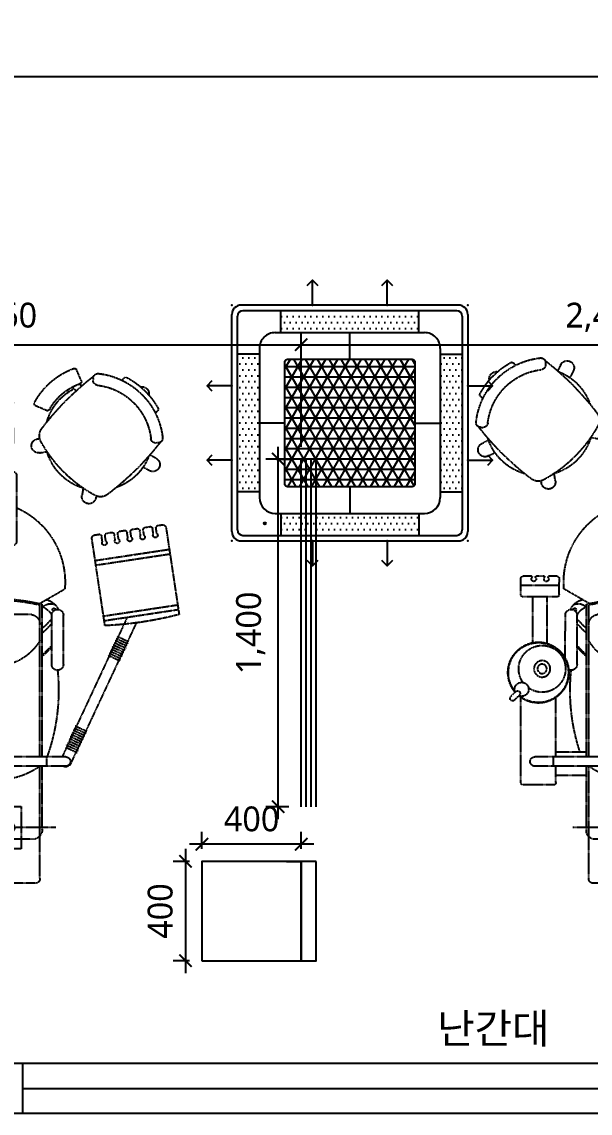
# Model space of a CAD drawing. Header units: metres. Extents: x 11578468 to 47831421, y -58341524 to -14256839.
# Drawn here: x 23791369 to 23793658, y -29036337 to -29031942 of the extents above; entities that cross this region are included whole.
import ezdxf

# ---------------------------------------------------------------- set-up
doc = ezdxf.new("R2010")
doc.units = ezdxf.units.M
doc.header["$LTSCALE"] = 50
doc.header["$MEASUREMENT"] = 0
doc.linetypes.add('CENTERX2', pattern=[4, 2.5, -0.5, 0.5, -0.5])
doc.layers.get('0').update_dxf_attribs({"linetype": 'CONTINUOUS'})
doc.layers.get('DEFPOINTS').update_dxf_attribs({"linetype": 'CONTINUOUS'})
for name, color, linetype in [('3.기호.계단선', 30, 'CONTINUOUS'), ('CURTWALL', 4, 'CONTINUOUS'), ('DVM_INDOOR', 7, 'CONTINUOUS'), ('DVM_UNIT_BP', 7, 'CONTINUOUS'), ('DVM_UNIT_DP', 4, 'CONTINUOUS'), ('DVM_UNIT_LP', 3, 'CONTINUOUS'), ('TEX', 7, 'CONTINUOUS'), ('wall', 3, 'CONTINUOUS'), ('WIN', 4, 'CONTINUOUS'), ('家具', 251, 'CONTINUOUS'), ('가구', 6, 'CONTINUOUS')]:
    doc.layers.add(name, color=color, linetype=linetype)
doc.styles.add('HY 울릉도 L', font='malgun.ttf')
doc.styles.add('JT1', font='malgun.ttf')
doc.dimstyles.new('사본 50', dxfattribs={"dimscale": 50, "dimtxt": 2, "dimasz": 1, "dimexe": 1, "dimexo": 1, "dimgap": 1, "dimtad": 1, "dimdec": 0, "dimrnd": 0.05, "dimdsep": 46, "dimlunit": 6, "dimtxsty": 'HY 울릉도 L', "dimblk": 'ARCHTICK', "dimcen": 2.5, "dimdle": 1, "dimclrd": 133, "dimclre": 133, "dimclrt": 30, "dimadec": 0, "dimazin": 0, "dimtfac": 1, "dimtdec": 0, "dimtix": 1, "dimtmove": 2, "dimatfit": 3, "dimldrblk": 'ARCHTICK', "dimfxl": 1, "dimlwd": -1, "dimlwe": -1, "dimarcsym": 0})

# ---------------------------------------------------------------- blocks, each defined once
blk = doc.blocks.new('*U359')
at = {"layer": 'WIN', "linetype": 'Continuous'}
blk.add_line((60, 100), (3539.999999999943, 100), dxfattribs=at)
for points in [[(0, 0), (3599.999999999943, 0), (3599.999999999943, 200), (0, 200)], [(0, 0), (60, 0), (60, 200), (0, 200)], [(3599.999999999943, 0), (3539.999999999943, 0), (3539.999999999943, 200), (3599.999999999943, 200)]]:
    blk.add_lwpolyline(points, close=True, dxfattribs=at)
blk = doc.blocks.new('sdagdgds')
at = {"layer": 'WIN', "linetype": 'Continuous'}
blk.add_blockref('*U359', (23739502, -29144657), dxfattribs=at)
blk = doc.blocks.new('rtyutut')
at = {"layer": '家具', "linetype": 'CENTERX2', "ltscale": 0.01}
for p, q in [((425185.581012695, -946947.7138722172), (425230.5705300269, -946649.355298823)), ((425204.2284235321, -946950.5257170504), (425249.217940864, -946652.1671436564)), ((425560.0279131305, -946699.0015805678), (425210.54432253, -946646.3355451119)), ((425409.3096708897, -946981.4277092202), (425454.2991882215, -946683.0691358265)), ((425427.9570817266, -946984.2395540535), (425472.9465990585, -946685.8809806593)), ((425536.5429712695, -946735.993477853), (425558.3392790986, -946739.2958591509)), ((425536.5429712695, -946735.993477853), (425540.1654992954, -946736.5418259756)), ((425569.0754783432, -946731.3790694212), (425571.6373834092, -946714.38919298)), ((425839.5228175658, -946739.2948432112), (425851.2596244279, -946762.07198652)), ((425901.2739458277, -946730.7478574893), (425900.8850936783, -946740.1922756487)), ((426021.3477568361, -946742.1547942378), (426030.369470434, -946733.1330806408)), ((425534.4261358102, -946749.9778346107), (425556.2435368798, -946753.2834109912)), ((425534.4261358102, -946749.9778346107), (425538.0486638361, -946750.526182734)), ((425561.3431798741, -946782.657626675), (425564.1547487968, -946764.012045603)), ((425789.232199548, -946765.2090354622), (425803.0379487496, -946792.0012909494)), ((425177.2929988945, -946818.5243725731), (424609.0056043676, -947083.5211366743)), ((425526.6938373408, -946801.2563918645), (425530.3163653669, -946801.8047399874)), ((425526.6938373408, -946801.2563918645), (425548.5112384108, -946804.5619682447)), ((425528.8106727999, -946787.2720351068), (425532.4332008262, -946787.8203832295)), ((425528.8106727999, -946787.2720351068), (425550.6069806297, -946790.5744164048)), ((425553.6106081303, -946833.9379962143), (425556.4224503277, -946815.2906028571)), ((425195.225110751, -946856.9799105488), (424636.8298787245, -947117.36388352)), ((425071.5961435707, -946919.8309801662), (425049.6791179684, -946872.829767085)), ((425080.1418186761, -946915.84606642), (425058.2247930736, -946868.844853339)), ((425088.6874937818, -946911.8611526743), (425066.7704681796, -946864.859939593)), ((425097.2331688876, -946907.8762389281), (425075.3161432851, -946860.8750258472)), ((425105.7788439933, -946903.891325182), (425083.8618183907, -946856.8901121016)), ((425114.324519099, -946899.9064114364), (425092.4074934968, -946852.9051983557)), ((425122.8701942047, -946895.9214976907), (425100.9531686023, -946848.9202846098)), ((425518.9762152244, -946852.5390249784), (425522.5987432505, -946853.0873731013)), ((425518.9762152244, -946852.5390249784), (425540.7786672768, -946855.842337877)), ((425521.0930506836, -946838.5546682205), (425524.7155787098, -946839.1030163434)), ((425521.0930506836, -946838.5546682205), (425542.8744082753, -946841.8547858512)), ((425545.8780363866, -946885.2183657524), (425548.6898785838, -946866.5709723972)), ((426153.506593466, -946876.6914402456), (426162.6947828293, -946867.503250882)), ((425045.9591182537, -946931.7857214035), (425024.0420926512, -946884.7845083224)), ((425054.5047933592, -946927.8008076577), (425032.5877677568, -946880.7995945764)), ((425063.050468465, -946923.8158939118), (425041.1334428625, -946876.8146808306)), ((425511.2585931079, -946903.8216580923), (425514.881121134, -946904.3700062151)), ((425511.2585931079, -946903.8216580923), (425533.0460961435, -946907.1227075096)), ((425513.3754285671, -946889.8373013344), (425516.9979565933, -946890.3856494577)), ((425513.3754285671, -946889.8373013344), (425535.1418359207, -946893.1351552972)), ((425538.1451745701, -946936.5006589765), (425540.9573068397, -946917.8513419371)), ((425165.5548051982, -946944.6941185059), (425515.0276938787, -946997.3585412181)), ((425503.4586232555, -946955.0937902584), (425507.0811512815, -946955.6421383813)), ((425503.4586232555, -946955.0937902584), (425525.3132315915, -946958.4050003142)), ((425505.5754587146, -946941.1094335006), (425509.1979867407, -946941.6577816234)), ((425505.5754587146, -946941.1094335006), (425527.4089768421, -946944.4174489363)), ((425530.8188665843, -946985.0867947816), (425533.2244450239, -946969.1336351559)), ((425687.2858595708, -946980.5530757986), (425680.1587737285, -946981.7152695728)), ((426162.6140102268, -946992.0879218879), (426153.1695920679, -946992.4767740378)), ((424693.4500201447, -947096.1634134209), (424671.5329945424, -947049.16220034)), ((424701.9956952504, -947092.1784996756), (424680.0786696483, -947045.1772865936)), ((424710.5413703565, -947088.1935859293), (424688.624344754, -947041.192372848)), ((424719.0870454619, -947084.2086721836), (424697.1700198596, -947037.207459102)), ((424727.6327205674, -947080.2237584376), (424705.7156949652, -947033.2225453564)), ((424736.1783956733, -947076.2388446915), (424714.2613700709, -947029.2376316105)), ((424744.724070779, -947072.2539309459), (424722.8070451766, -947025.2527178647)), ((424753.2697458843, -947068.2690172005), (424731.3527202822, -947021.2678041183)), ((424761.81542099, -947064.284103454), (424739.8983953878, -947017.2828903728)), ((425719.0111397991, -947032.7016298708), (425689.2639795083, -947037.552415348)), ((426138.7552976329, -947049.1202442914), (426129.5919459261, -947039.9568925841)), ((426139.9153870711, -947045.9331489784), (426131.1546312611, -947041.5195779193)), ((426152.4879479629, -947040.5510000194), (426195.8612329648, -947059.2404151657)), ((424676.3586699336, -947104.1332409127), (424654.4416443311, -947057.1320278314)), ((424684.9043450392, -947100.1483271669), (424662.9873194371, -947053.1471140856)), ((426114.4606456253, -947096.4578732162), (426105.970294916, -947092.1805292306)), ((426126.3317867504, -947076.701055804), (426111.5114277155, -947061.8806967696)), ((424599.1134418676, -947102.748905662), (424599.1134418676, -947781.6447690856)), ((424636.8298787246, -947102.748905662), (424636.8298787246, -947781.6447690856)), ((425009.279692686, -947112.178014876), (425207.2909861846, -947112.178014876)), ((425254.1258038229, -947208.8067662085), (425313.1152851024, -947106.6339875204)), ((424352.0656828132, -947142.0249216959), (424352.0656828132, -947629.222842873)), ((424599.1134418676, -947178.1817793759), (424636.8298787244, -947178.1817793759)), ((425009.279692686, -947159.3235609471), (425207.2909861847, -947159.3235609471)), ((425040.4023227612, -947197.0399978037), (425078.118759618, -947159.3235609471)), ((425047.0697098272, -947197.0399978037), (425084.786146684, -947159.3235609471)), ((425134.6934149033, -947197.0399978037), (425172.4098517604, -947159.3235609471)), ((425153.5516333317, -947197.0399978041), (425191.2680701886, -947159.3235609471)), ((425861.4681020644, -947208.1915134571), (425866.0471089915, -947178.4013076726)), ((426031.6190559634, -947180.4551699872), (426050.347478158, -947223.9189802315)), ((424127.6652134819, -947225.3294816829), (424127.6507598657, -947545.919042978)), ((424146.5230937886, -947206.4721134708), (424314.2128903294, -947206.4691070183)), ((424314.2128903294, -947206.4691070183), (424599.1134418676, -947206.4688005742)), ((424344.4722844802, -947197.0399978042), (424599.1134418676, -947197.0399978037)), ((424636.8298787244, -947197.0399978042), (425251.3173877873, -947197.0399978037)), ((424636.8298787244, -947206.4687600058), (425104.6545853748, -947206.4682568051)), ((425104.6545853748, -947206.4682568051), (425248.7405821686, -947206.4690086194)), ((425917.3860467289, -947216.7865751298), (425918.791674741, -947207.6418089379)), ((424304.9316657106, -947230.4802226499), (424304.9188029437, -947541.0069428042)), ((425210.1262886173, -947240.0520436257), (425210.1131594697, -947531.2641228484)), ((424436.9276657414, -947281.9036809283), (424267.2036998855, -947281.9036809283)), ((424267.2036998855, -947281.9036809283), (424267.2036998858, -947489.3440836408)), ((424352.0656828132, -947291.2856445964), (424352.0656828132, -947479.9621199728)), ((424436.9276657414, -947489.344083641), (424436.9276657414, -947281.9036809283)), ((425768.7876709831, -947300.7601991604), (425505.542708943, -947300.7601991603)), ((425787.6458894114, -947319.6184175886), (425787.6458894116, -947451.625946588)), ((425787.6458894116, -947357.3348544457), (425883.2710329221, -947357.3348544457)), ((425883.2710329221, -947333.7620814105), (425883.2710329221, -947437.4822827668)), ((425958.7039066358, -947314.9038629818), (425902.1292513503, -947314.9038629818)), ((425958.7039066358, -947314.903862982), (426060.6326023968, -947314.905563178)), ((425977.5621250643, -947437.4822827667), (425977.5621250642, -947333.7620814105)), ((426060.6326023968, -947314.905563178), (426060.6326023968, -947456.3422013912)), ((426079.490820825, -947437.4839829628), (426079.490820825, -947333.7637816065)), ((423552.0656828132, -947385.6238822844), (426478.8530915722, -947385.6238822844)), ((424257.7274451249, -947385.6238822849), (424446.4039205015, -947385.6238822844)), ((425502.3108585653, -947385.6238822844), (426059.5321317903, -947385.6238822844)), ((425787.6458894116, -947413.909509731), (425883.2710329221, -947413.9095097312)), ((425768.7876709833, -947470.4841650164), (425505.542708943, -947470.4841650163)), ((425902.1292513502, -947456.3405011948), (425958.7039066358, -947456.3405011948)), ((425958.7039066358, -947456.3405011956), (426060.6326023968, -947456.3405011955)), ((424267.2036998858, -947489.3440836408), (424436.9276657414, -947489.344083641)), ((425923.3426637197, -947556.8789176721), (425918.4918782428, -947527.1317573816)), ((425975.4912177928, -947525.1536374439), (425974.3290240182, -947518.0265516016)), ((424146.509303464, -947564.7781116171), (424312.0438604943, -947564.7752571588)), ((424312.0438604943, -947564.7752571588), (424599.1134418676, -947564.7749492264)), ((424336.4654111053, -947574.2043663728), (424599.1134418676, -947574.2043663728)), ((424561.3970050106, -947574.2043663728), (424561.3970050107, -947696.7827861573)), ((424636.8298787244, -947564.7749087691), (425104.6545853748, -947564.774406945)), ((424636.8298787242, -947574.2043663728), (425251.2842242649, -947574.2043663728)), ((424655.6880971527, -947574.2043663727), (424655.6880971528, -947696.7827861572)), ((425040.4023227612, -947574.2043663728), (425078.1187596178, -947611.9208032296)), ((425047.0697098272, -947574.2043663728), (425084.7861466839, -947611.9208032296)), ((425104.6545853748, -947564.774406945), (425248.7090165257, -947564.7751587408)), ((425134.6934149033, -947574.2043663728), (425172.4098517601, -947611.9208032296)), ((425153.5516333318, -947574.2043663727), (425191.2680701885, -947611.9208032296)), ((425254.103108517, -947562.4016889376), (425313.1152851024, -947664.6137770487)), ((425009.279692686, -947611.9208032296), (425207.2909861846, -947611.9208032296)), ((425033.438747238, -947659.0663493007), (425207.2909861847, -947659.0663493007)), ((426190.8352581289, -947627.0999774211), (426164.0430026412, -947640.9057266223)), ((424523.6805681539, -947706.211895372), (424523.6805681539, -947828.7903151565)), ((424533.1096773682, -947696.7827861576), (424599.1134418676, -947696.7827861577)), ((424599.1134418676, -947706.2118953716), (424636.8298787241, -947706.211895372)), ((424636.8298787244, -947696.7827861577), (424876.1559429964, -947696.7827861572)), ((425281.2889047357, -947692.8672891131), (425281.2889047358, -947829.3329441901)), ((425290.6837468862, -947683.4382421656), (425354.5594275447, -947683.2061050219)), ((425326.2724375201, -947683.3089056652), (425326.8435535564, -947838.5727383081)), ((425364.0222226041, -947692.6014076148), (425364.1477642493, -947726.5459671321)), ((425747.8527801341, -947699.3358799376), (425777.6429859188, -947703.9148868645)), ((426216.7494503797, -947677.390595439), (426191.510609579, -947690.3958874493)), ((425093.8456194337, -947732.8127890086), (425281.2889047357, -947732.8127890092)), ((425358.6049320367, -947728.451638653), (425362.2687037307, -947728.4385261434)), ((425358.6555513864, -947742.5952118919), (425362.31932308, -947742.5820993828)), ((425364.2118820922, -947744.4611599012), (425364.3193981886, -947777.0857059065)), ((426225.2964361014, -947739.1417237011), (426215.8520179422, -947738.7528715516)), ((425096.8865048197, -947789.3874442942), (425281.2889047358, -947789.3874442942)), ((425358.776565976, -947778.9913774282), (425362.4403376704, -947778.9782649188)), ((425358.8271853258, -947793.1349506674), (425362.4909570199, -947793.1218381575)), ((425364.3835160316, -947795.0008986765), (425364.5090576767, -947828.9454581928)), ((425739.2577184614, -947755.2538246019), (425748.4024846529, -947756.6594526139)), ((424533.109677368, -947838.2194243707), (424876.1559429964, -947838.2194243707)), ((425290.7674601495, -947838.7619237558), (425355.1300478832, -947838.4244020393)), ((424885.0838872797, -947844.0393374595), (424865.081722138, -947864.0415026012)), ((424899.7521388243, -947858.7075890043), (424879.749973683, -947878.7097541459)), ((426213.8894993527, -947859.2155347094), (426222.9112129502, -947868.2372483071)), ((425848.426200746, -947969.5090348036), (425862.2319499473, -947942.7167793164)), ((425898.716818764, -947995.4232270549), (425912.5225679652, -947968.6309715678)), ((425963.9563717025, -948000.4817880999), (425963.5675195529, -947991.0373699408)), ((426079.3528533453, -947991.3743713392), (426088.5410427087, -948000.5625607023))]:
    blk.add_line(p, q, dxfattribs=at)
for centre, radius in [((424352.0656828134, -947324.3346723919), 17.20812431594883), ((424352.0656828132, -947385.6238822844), 62.89215845883763), ((424314.3492459561, -947354.5078218771), 17.20812431594883), ((424352.0656828132, -947385.6238822844), 10.8434755963513), ((424389.78211967, -947416.7399426914), 17.20812431594883), ((424352.0656828132, -947446.913092177), 10.8434755963513), ((424991.2767050629, -947752.5022106377), 33.00188224976488), ((424991.2767050629, -947752.5022106377), 18.85821842843707)]:
    blk.add_circle(centre, radius, dxfattribs=at)
for centre, radius, start, end in [((426584.6255773614, -947006.1046601812), 1420.398926723385, 165.3278722753334, 177.5220609552087), ((425529.3180318354, -946742.0522195336), 9.429109214219066, 39.9827661834866, 302.8020103957419), ((425559.7517729249, -946729.9731470048), 9.429109214218531, 261.3845820234384, 351.4249666163793), ((425557.5693208808, -946712.9298077588), 14.14355643139035, 354.0774651830457, 79.98934809577734), ((426595.6488704625, -947616.8158049664), 1130.757833914286, 127.7445210279654, 142.8940761168458), ((425814.3775085569, -946752.2519393368), 28.28732764265561, 27.26154424415811, 207.2615442441581), ((425919.7273482605, -946740.9680620524), 18.85821842843707, 177.6423099811065, 263.5462662207595), ((425920.1162004103, -946731.523643893), 18.85821842843707, 83.68773785693898, 177.6423099811065), ((425890.0518261123, -947003.3100416036), 292.3023856407746, 6.312262142694362, 83.68773785693898), ((426037.0368574997, -946739.8004677064), 9.429109214218531, 60.84732285834678, 134.9999999976418), ((425890.0518261123, -947003.3100416036), 311.1606040692117, 28.17645854272159, 60.84732285834678), ((425521.5857333662, -946793.330776787), 9.429109214219066, 39.9827661834866, 302.8020103957419), ((425552.0194744557, -946781.2517042585), 9.429109214218531, 261.3845820234384, 351.4249666163793), ((425554.8310433784, -946762.6061231865), 9.429109214218531, 351.4249666163793, 81.38458401617865), ((425926.6723416455, -946970.1779507473), 216.8695119270263, 112.5806893175251, 160.9175900442075), ((425890.0518261123, -947003.3100416036), 245.156839569682, 6.453733776301431, 83.54626622075952), ((426099.231283063, -946796.03637695), 28.28732764265563, 348.6802514982902, 100.7953528947878), ((425547.098744909, -946813.8846804404), 9.429109214218531, 351.4249666163793, 81.38458401617865), ((425513.8681112496, -946844.6134099008), 9.429109214219066, 39.9827661834866, 302.8020103957419), ((425539.3661731652, -946865.1650499805), 9.429109214218531, 351.4249666163793, 81.3845802655145), ((425544.2869027117, -946832.5320737973), 9.429109214218531, 261.3845782750726, 351.4249666163793), ((426156.0273957635, -946860.8358638161), 9.429109214218531, 314.9999999976418, 28.17645854272159), ((425506.150489133, -946895.8960430148), 9.429109214219066, 39.9827661834866, 302.8020103957419), ((425531.6336014211, -946916.44541952), 9.429109214218531, 351.4249666163793, 81.3845765181478), ((425536.5543309681, -946883.8124433357), 9.429109214218531, 261.3845745178136, 351.4249666163793), ((425498.3505192807, -946947.1681751809), 9.429109214219066, 39.9827661834866, 302.8020103957419), ((425523.9007396053, -946967.7277127391), 9.429109214218531, 351.4249666163793, 81.38459333678283), ((425528.8214691515, -946935.0947365605), 9.429109214218531, 261.3845913463409, 351.4249666163793), ((425731.4447102885, -946963.0828626249), 47.14554607109261, 142.8940761168458, 208.7975891878277), ((425516.7855129412, -946983.3246443723), 14.14355643139035, 262.8605851332198, 352.860264133215), ((425684.7113766186, -947009.6338424605), 28.28732764265563, 99.26154424902147, 279.2615442490215), ((426173.0041883744, -946720.357679342), 551.0208156440327, 208.7975891878277, 241.202410818308), ((425276.5460627498, -946297.712997254), 1130.757833914286, 307.1059238831542, 322.2554789699931), ((426152.3938056638, -946973.6345194555), 18.85821842843707, 186.4537337763014, 272.3576900220885), ((426161.838223823, -946973.2456673057), 18.85821842843707, 272.3576900220885, 6.312262142694362), ((425926.6723416455, -946970.1779507473), 216.8695119270263, 196.7213377489389, 254.0843374077591), ((425926.6723416455, -946970.1779507473), 226.2986211412448, 298.8120454358502, 340.41103643076), ((426148.7566343735, -947049.2104110544), 9.429109214218531, 66.68893853240054, 160.41103643076), ((424617.9716602959, -947102.748905662), 21.21549573199144, 114.9999999981849, 207.2660444491204), ((424617.9716602959, -947102.748905662), 18.85821842843707, 90, 180), ((424617.9716602959, -947102.748905662), 18.85821842843707, 0, 90), ((425926.6723416455, -946970.1779507473), 216.8695119270263, 285.5841195448717, 332.6783246736522), ((425926.6723416455, -946970.1779507473), 292.3023856407746, 297.8930575978032, 339.7900194290862), ((426192.1299193755, -947067.8998262003), 9.429109214218531, 339.7900194290862, 66.68893853240054), ((424904.6618389661, -947924.8678995995), 793.2680007804175, 84.13608340309337, 109.7326143963899), ((425009.279692686, -947135.7507879115), 23.57277303554634, 90, 270), ((425207.2909861847, -947135.7507879115), 23.57277303554634, 270, 90), ((425203.1043754912, -947195.6211602043), 68.40349068738496, 12.06885799584643, 66.20146539588217), ((425339.9790142418, -947433.9756051892), 328.4420719112941, 23.92859841046801, 94.69154154956297), ((425177.0544413496, -947220.6814365193), 68.40349068738496, 21.36345425236998, 63.76638505681975), ((425229.8655148218, -947149.461241113), 6.216299245810452, 215.4275802884086, 85.87158840431341), ((425206.9986583014, -947163.407923505), 46.76051591486446, 316.2164257826821, 21.42814210457098), ((426040.2784669982, -947176.7238563979), 9.429109214218531, 118.8120454358502, 203.3110614693425), ((424146.5234318911, -947225.330331896), 18.85821842843707, 90.00102723643879, 179.9974168544716), ((424345.1580496969, -947237.9479214947), 40.91367124376328, 89.03960482363485, 169.4832296904769), ((424854.4851473609, -947385.6218749004), 311.9463607851601, 144.9488631130533, 215.0511368869467), ((425210.1269261382, -947385.6213318751), 207.4404027128078, 120.2726413169686, 239.7273586830314), ((425169.8733484674, -947247.3752467462), 40.91367124376328, 10.31102836892173, 90.96039517636514), ((424487.5271893454, -947385.5550245687), 781.9959274330732, 346.7510191565609, 13.23887086523696), ((424487.5271893454, -947385.5550245687), 786.7104820401826, 346.1255509458589, 13.86437318292159), ((425889.4270743969, -947212.4890442931), 28.28732764265561, 171.2615442471435, 351.2615442471435), ((425930.2790050918, -947161.9171574278), 47.14554607109261, 241.202410818308, 307.1059238831542), ((426059.0068891925, -947220.187666642), 9.429109214218531, 203.3110614693425, 297.8930575978032), ((425505.542708943, -947319.6184175886), 18.85821842843707, 90, 180), ((425768.7876709834, -947319.6184175888), 18.85821842843707, 0, 90), ((424352.0656828132, -947385.6238822844), 31.46180226891602, 90, 180), ((425106.4067247622, -947385.6221820886), 386.5934777829597, 349.7784083406842, 10.22159165931576), ((425902.1292513504, -947333.7620814105), 18.85821842843707, 90, 180), ((425958.7039066358, -947333.7620814105), 18.85821842843707, 0, 90), ((426060.6326023968, -947333.7637816065), 18.85821842843707, 0, 90), ((424352.0656828132, -947385.6238822849), 31.46180226903062, 270, 0), ((425902.1292513504, -947437.4822827667), 18.85821842843707, 180, 270), ((425958.7039066358, -947437.4822827668), 18.85821842843707, 270, 0), ((426060.6326023968, -947437.4839829627), 18.85821842843707, 270, 0), ((425339.9790142419, -947337.2721593794), 328.4420719112941, 265.308458450437, 336.0714015834351), ((425505.542708943, -947451.625946588), 18.85821842843707, 180, 270), ((425768.7876709832, -947451.6259465881), 18.85821842843707, 270, 0), ((425169.8733484674, -947523.8691174302), 40.91367124376328, 269.0396048236348, 349.5867520613583), ((426235.6866142493, -948010.8719662472), 551.0208156440327, 118.797589181692, 151.2024108121723), ((425946.4104511307, -947522.5791544914), 28.28732764265563, 9.261544242438305, 189.2615442424383), ((425992.9614309664, -947569.3124881615), 47.14554607109261, 52.89407611418601, 118.797589181692), ((425339.2284886245, -948433.5166483351), 1130.757833914286, 37.74452102064945, 52.89407611418601), ((424146.508978275, -947545.9198931912), 18.85821842843707, 179.9974168544716, 270.0009880062067), ((424340.8854579133, -947538.4164627936), 36.05982329919046, 184.119585683214, 262.9592410838115), ((425177.0544413496, -947550.562927658), 68.40349068738496, 296.2336149461718, 338.6365457538417), ((425206.9986583013, -947607.8364406722), 46.76051591486446, 338.5718579016381, 43.7835742173179), ((425985.8663428435, -947764.5401195188), 216.8695119270263, 106.7213377498984, 164.0843374045519), ((425985.8663428435, -947764.5401195188), 216.8695119270263, 21.02794781015923, 70.91759003790395), ((424904.6618389661, -946846.376464577), 793.2680007804175, 251.7080961652312, 275.8639165969066), ((425009.279692686, -947635.493576265), 23.57277303554634, 90, 205.0576154201079), ((425207.2909861846, -947635.493576265), 23.57277303554634, 270, 90), ((425229.8655148218, -947621.7831230632), 6.216299245810452, 274.1284115956866, 144.5724197189598), ((425203.1043754914, -947575.6232039724), 68.40349068738496, 293.7985345980149, 347.9290165794577), ((424976.2778104361, -947767.5011052643), 122.578419784841, 229.8580747936534, 220.1502580649901), ((424976.2778104361, -947767.5011052643), 120.6925979419972, 231.7410162553952, 218.2565215087504), ((424991.2767050629, -947752.5022106377), 94.29109214218533, 234.5231909374243, 215.4747947998762), ((426203.7923542543, -947652.24528643), 28.28732764265561, 297.2615442500873, 117.2615442500873), ((424533.1096773681, -947706.211895372), 9.429109214218531, 90, 180), ((425290.7180139499, -947692.867289113), 9.429109214218531, 90.2082235276464, 180), ((425354.5931737779, -947692.6351538484), 9.429109214218531, 0.2050586982171796, 90.20505870156416), ((425743.5552492978, -947727.29485227), 28.28732764265561, 81.26154425094654, 261.2615442509465), ((425352.393512138, -947735.5457463079), 9.429109214219066, 48.79543659235667, 311.6146808055228), ((425362.261954484, -947726.5527163785), 1.885821842843698, 270.2050587015642, 0.2050586982171796), ((425362.3260723269, -947744.467909148), 1.885821842843698, 0.2050586982171796, 90.20505870156416), ((425794.1271361632, -947768.1467829647), 47.14554607109261, 151.2024108121723, 217.1059238904858), ((426215.0762315387, -947757.5951261336), 18.85821842843707, 87.64230997791147, 173.5462662236986), ((426224.5206496979, -947757.9839782835), 18.85821842843707, 353.6877378573056, 87.64230997791147), ((424617.9716602961, -947781.6447690859), 18.85821842843707, 180, 270), ((424617.9716602961, -947781.6447690859), 18.85821842843707, 270, 0), ((425352.5651460775, -947786.0854850828), 9.429109214219066, 48.79543659235667, 311.6146808055228), ((425362.4335884236, -947777.092455153), 1.885821842843698, 270.2050587015642, 0.2050586982171796), ((425362.4977062664, -947795.0076479228), 1.885821842843698, 0.2050586982171796, 90.20505870156416), ((426658.3312963368, -947114.4138406226), 1130.757833914286, 217.1059238904858, 232.2554789720347), ((425952.7342519871, -947727.9196039855), 245.156839569682, 276.4537337792405, 353.5462662236986), ((425952.7342519871, -947727.9196039855), 292.3023856407746, 276.3122621463758, 353.6877378573056), ((424533.1096773681, -947828.7903151563), 9.429109214218531, 180, 270), ((424908.8357532153, -947834.9402642939), 28.28732764265561, 246.5339883729221, 203.5136079371913), ((425290.71801395, -947829.33294419), 9.429109214218531, 180, 270.3004601446962), ((425355.0800808568, -947828.9954252196), 9.429109214218531, 270.3036249874965, 0.3036249808441684), ((425985.8663428435, -947764.5401195188), 216.8695119270263, 195.5841195504006, 252.4806036246081), ((424872.4158479103, -947871.3756283736), 10.37202013564041, 134.9999999976418, 314.9999999976418), ((424892.4180130519, -947851.3734632321), 10.37202013564041, 314.9999999976418, 134.9999999976418), ((425952.7342519871, -947727.9196039855), 311.1606040692117, 298.1764585531159, 330.8473228567221), ((426216.2438258843, -947874.9046353727), 9.429109214218531, 330.8473228567221, 45), ((425873.5715097548, -947982.4661309294), 28.28732764265561, 152.7384557499127, 332.7384557499127), ((425982.4097741353, -947990.2615835369), 18.85821842843707, 96.45373377924047, 182.3576900188935), ((426160.007916641, -947937.0990609361), 28.28732764265563, 258.680251502215, 10.79535289478776), ((425982.7986262849, -947999.706001696), 18.85821842843707, 182.3576900188935, 276.3122621463758), ((426095.2084297747, -947993.8951736365), 9.429109214218531, 225, 298.1764585531159)]:
    blk.add_arc(centre, radius, start, end, dxfattribs=at)
blk = doc.blocks.new('_ArchTick')
at = {"color": 0, "linetype": 'ByBlock', "const_width": 0.15}
blk.add_lwpolyline([(-0.5, -0.5), (0.5, 0.5)], dxfattribs=at)
blk = doc.blocks.new('*D2331')
at = {"layer": '3.기호.계단선', "color": 133, "ltscale": 10}
for p, q in [((23792401.20406497, -29035152.64996577), (23792401.20406497, -29033652.83870732)), ((23792444.2040648, -29033702.83870732), (23792351.20406497, -29033702.83870732)), ((23792444.20398746, -29035102.64996577), (23792351.20406497, -29035102.64996577))]:
    blk.add_line(p, q, dxfattribs=at)
at = {"layer": 'DEFPOINTS', "color": 0}
for p in [(23792401.20406497, -29033702.83870732), (23792494.2040648, -29033702.83870732), (23792494.20398746, -29035102.64996577)]:
    blk.add_point(p, dxfattribs=at)
at = {"layer": '3.기호.계단선', "color": 133, "xscale": 50, "yscale": 50, "zscale": 50}
for p, rotation in [((23792401.20406497, -29033702.83870732), 90), ((23792401.20406497, -29035102.64996577), 270)]:
    blk.add_blockref('_ArchTick', p, dxfattribs=dict(at, rotation=rotation))
at = {"layer": '3.기호.계단선', "color": 30, "ltscale": 10, "insert": (23792290.87797801, -29034402.74433654), "char_height": 100, "attachment_point": 5, "rotation": 90, "style": 'HY 울릉도 L'}
blk.add_mtext('1,400', dxfattribs=at)
blk = doc.blocks.new('*D2348')
at = {"layer": 'DEFPOINTS', "color": 0}
for p in [(23792494.20406484, -29033241.99956964), (23790034.2040648, -29033702.83870732), (23792494.20406484, -29033702.83871018)]:
    blk.add_point(p, dxfattribs=at)
at = {"layer": 'wall', "color": 133, "ltscale": 10}
for p, q in [((23790034.2040648, -29033652.83870732), (23790034.2040648, -29033191.99956964)), ((23792494.20406484, -29033652.83871018), (23792494.20406484, -29033191.99956964)), ((23789984.2040648, -29033241.99956964), (23792544.20406484, -29033241.99956964))]:
    blk.add_line(p, q, dxfattribs=at)
at = {"layer": 'wall', "color": 133, "xscale": 50, "yscale": 50, "zscale": 50, "rotation": 180}
blk.add_blockref('_ArchTick', (23790034.2040648, -29033241.99956964), dxfattribs=at)
at = {"layer": 'wall', "color": 133, "xscale": 50, "yscale": 50, "zscale": 50}
blk.add_blockref('_ArchTick', (23792494.20406484, -29033241.99956964), dxfattribs=at)
at = {"layer": 'wall', "color": 30, "ltscale": 10, "insert": (23791264.20406482, -29033131.94522182), "char_height": 100, "attachment_point": 5, "style": 'HY 울릉도 L'}
blk.add_mtext('2,460', dxfattribs=at)
blk = doc.blocks.new('*D2349')
at = {"layer": 'DEFPOINTS', "color": 0}
for p in [(23794953.83567275, -29033241.99956964), (23792494.20406484, -29033702.83871018), (23794953.83567275, -29033702.83870731)]:
    blk.add_point(p, dxfattribs=at)
at = {"layer": 'wall', "color": 133, "ltscale": 10}
for p, q in [((23792494.20406484, -29033652.83871018), (23792494.20406484, -29033191.99956964)), ((23794953.83567275, -29033652.83870731), (23794953.83567275, -29033191.99956964)), ((23792444.20406484, -29033241.99956964), (23795003.83567275, -29033241.99956964))]:
    blk.add_line(p, q, dxfattribs=at)
at = {"layer": 'wall', "color": 133, "xscale": 50, "yscale": 50, "zscale": 50, "rotation": 180}
blk.add_blockref('_ArchTick', (23792494.20406484, -29033241.99956964), dxfattribs=at)
at = {"layer": 'wall', "color": 133, "xscale": 50, "yscale": 50, "zscale": 50}
blk.add_blockref('_ArchTick', (23794953.83567275, -29033241.99956964), dxfattribs=at)
at = {"layer": 'wall', "color": 30, "ltscale": 10, "insert": (23793724.0198688, -29033131.94522182), "char_height": 100, "attachment_point": 5, "style": 'HY 울릉도 L'}
blk.add_mtext('2,460', dxfattribs=at)
blk = doc.blocks.new('*D2358')
at = {"layer": 'DEFPOINTS', "color": 0}
for p in [(23792094.20398746, -29035253.96226173), (23792094.20398746, -29035322.64982932), (23792494.20398746, -29035322.64996863)]:
    blk.add_point(p, dxfattribs=at)
at = {"layer": 'wall', "color": 133, "ltscale": 10}
for p, q in [((23792094.20398746, -29035272.64982932), (23792094.20398746, -29035203.96226173)), ((23792494.20398746, -29035272.64996863), (23792494.20398746, -29035203.96226173)), ((23792544.20398746, -29035253.96226173), (23792044.20398746, -29035253.96226173))]:
    blk.add_line(p, q, dxfattribs=at)
at = {"layer": 'wall', "color": 133, "xscale": 50, "yscale": 50, "zscale": 50, "rotation": 180}
blk.add_blockref('_ArchTick', (23792094.20398746, -29035253.96226173), dxfattribs=at)
at = {"layer": 'wall', "color": 133, "xscale": 50, "yscale": 50, "zscale": 50}
blk.add_blockref('_ArchTick', (23792494.20398746, -29035253.96226173), dxfattribs=at)
at = {"layer": 'wall', "color": 30, "ltscale": 10, "insert": (23792294.20398746, -29035152.29785955), "char_height": 100, "attachment_point": 5, "style": 'HY 울릉도 L'}
blk.add_mtext('400', dxfattribs=at)
blk = doc.blocks.new('*D2359')
at = {"layer": 'DEFPOINTS', "color": 0}
for p in [(23792094.20398746, -29035322.64982932), (23792028.16964735, -29035722.64982932), (23792094.20398746, -29035722.64982932)]:
    blk.add_point(p, dxfattribs=at)
at = {"layer": 'wall', "color": 133, "ltscale": 10}
for p, q in [((23792028.16964735, -29035272.64982932), (23792028.16964735, -29035772.64982932)), ((23792044.20398746, -29035322.64982932), (23791978.16964735, -29035322.64982932)), ((23792044.20398746, -29035722.64982932), (23791978.16964735, -29035722.64982932))]:
    blk.add_line(p, q, dxfattribs=at)
at = {"layer": 'wall', "color": 133, "xscale": 50, "yscale": 50, "zscale": 50}
for p, rotation in [((23792028.16964735, -29035322.64982932), 90), ((23792028.16964735, -29035722.64982932), 270)]:
    blk.add_blockref('_ArchTick', p, dxfattribs=dict(at, rotation=rotation))
at = {"layer": 'wall', "color": 30, "ltscale": 10, "insert": (23791926.50524517, -29035522.64982932), "char_height": 100, "attachment_point": 5, "rotation": 90, "style": 'HY 울릉도 L'}
blk.add_mtext('400', dxfattribs=at)
blk = doc.blocks.new('*D2443')
at = {"layer": 'DEFPOINTS', "color": 0}
for p in [(23794013.676211, -29031808.44515686), (23794013.676211, -29032162.61398369), (23787516.22407557, -29032236.09050645)]:
    blk.add_point(p, dxfattribs=at)
at = {"layer": 'wall', "color": 133, "ltscale": 10}
for p, q in [((23794013.676211, -29031858.44515686), (23794013.676211, -29032212.61398369)), ((23787516.22407557, -29032186.09050645), (23787516.22407557, -29032112.61398369)), ((23787466.22407557, -29032162.61398369), (23794063.676211, -29032162.61398369))]:
    blk.add_line(p, q, dxfattribs=at)
at = {"layer": 'wall', "color": 133, "xscale": 50, "yscale": 50, "zscale": 50, "rotation": 180}
blk.add_blockref('_ArchTick', (23787516.22407557, -29032162.61398369), dxfattribs=at)
at = {"layer": 'wall', "color": 133, "xscale": 50, "yscale": 50, "zscale": 50}
blk.add_blockref('_ArchTick', (23794013.676211, -29032162.61398369), dxfattribs=at)
at = {"layer": 'wall', "color": 30, "ltscale": 10, "insert": (23790764.95014329, -29032052.55963587), "char_height": 100, "attachment_point": 5, "style": 'HY 울릉도 L'}
blk.add_mtext('6,497', dxfattribs=at)
blk = doc.blocks.new('DVM_DP_VEC')
at = {"layer": 'DVM_UNIT_DP', "color": 0}
blk.add_line((0, 0), (100, 0), dxfattribs=at)
blk.add_lwpolyline([(78.78679656440357, 21.21320343559637), (100, 0), (78.78679656440357, -21.21320343559637)], dxfattribs=at)
blk.add_point((0, 0), dxfattribs=at)
blk = doc.blocks.new('DVM_LP_VEC')
at = {"layer": 'DVM_UNIT_LP', "color": 0}
blk.add_line((0, 0), (100, 0), dxfattribs=at)
blk.add_lwpolyline([(78.78679656440357, 21.21320343559637), (100, 0), (78.78679656440357, -21.21320343559637)], dxfattribs=at)
blk.add_point((0, 0), dxfattribs=at)
blk = doc.blocks.new('DVM_ID_CST_WF4W_840X204X840_T')
at = {"layer": 'DVM_INDOOR'}
h = blk.add_hatch(dxfattribs=at)
h.set_pattern_fill('DOTS', color=0, scale=15)
h.set_pattern_definition([(0, (0, 0), (11.90625, 23.8125), [0, -23.8125])])
h.paths.add_polyline_path([(277.4875057097763, 451.6814269191617), (-277.3435554830898, 451.6814269191617), (-277.3435554830899, 363.3891185924401), (277.4875057097764, 363.3891185924401)])
h.paths.add_polyline_path([(-363.9913214610912, 276.7387997253788), (-452.2821236932634, 276.7387997253787), (-452.2821236932634, -278.0882596767043), (-363.9295776869899, -278.0882596767043)])
h.paths.add_polyline_path([(277.4834824804598, -364.7385785458554), (-277.3435554830899, -364.7385785458551), (-277.3435554830899, -453.030886872576), (277.4834824804598, -453.0308868725762)])
h.paths.add_polyline_path([(452.4260739199499, 276.7387997253787), (364.1981993359744, 276.7387997253787), (364.136378861799, -278.0882596767044), (452.4260739199499, -278.0882596767042)])
h = blk.add_hatch(dxfattribs=at)
h.set_pattern_fill('NET3', color=0, scale=13)
h.set_pattern_definition([(0, (0, 0), (0, 41.275), []), (59.99999999999999, (0, 0), (-35.7451985412027, 20.6375), []), (120, (0, 0), (-35.7451985412027, -20.63749999999999), [])])
h.paths.add_polyline_path([(261.2765116632472, 246.0862577089958, 0.4142135623730951), (251.2765116632471, 256.0862577089958), (-251.1365846658946, 256.0862577089959, 0.4142135623730951), (-261.1365846658946, 246.0862577089959), (-261.1365846658946, -247.4357176624109, 0.4142135623730951), (-251.1365846658946, -257.4357176624109), (251.2765116632472, -257.435717662411, 0.4142135623730951), (261.2765116632472, -247.435717662411)])
at = {"layer": 'DVM_INDOOR', "color": 0}
for p, q in [((437.070080349481, 474.3253868761433), (-436.9301533521289, 474.3253868761433)), ((430.42607391995, 451.6814269191617), (-430.2821236932635, 451.6814269191617)), ((-277.3435554830899, 363.3891185924401), (-277.3435554830899, 451.6814269191616)), ((277.4875057097764, 363.3891185924401), (277.4875057097764, 451.6814269191616)), ((-474.9301533521289, -437.6748468274689), (-474.9301533521289, 436.3253868761433)), ((-452.2821236932635, -431.0308868725761), (-452.2821236932635, 429.6814269191618)), ((452.4260739199499, 429.6814269191615), (452.4260739199499, -431.0308868725761)), ((475.070080349481, 436.3253868761435), (475.070080349481, -437.6748468274689)), ((-300.3938862155579, 363.3891185924401), (300.6007672759707, 363.3891185924401)), ((0.06996349867620211, 256.0862577089958), (0.1034405297400554, 363.3891185924401)), ((-363.9913214610911, 276.7387997253788), (-452.2821236932635, 276.7387997253787)), ((-363.9938858217375, 299.782040884275), (-363.9270117510618, -301.1456562540202)), ((364.2007668811713, 299.7820320921216), (364.1338097374042, -301.1456650461736)), ((364.1981993359744, 276.7387997253787), (452.4260739199498, 276.7387997253787)), ((-261.1365846658946, -0.6747299767075106), (-363.9604483006401, -0.6861727016087036)), ((261.2765116632472, -0.6747299767075674), (364.1672878214898, -0.6861943717160437)), ((0.06996349867628737, -257.435717662411), (0.06996349867628737, -364.7385785458553)), ((-363.9295776869899, -278.0882596767043), (-452.2821236932635, -278.0882596767043)), ((364.136378861799, -278.0882596767043), (452.4260739199498, -278.0882596767042)), ((-300.3270121448822, -364.7385785458553), (300.5338101322037, -364.7385785458553)), ((-277.3435554830899, -364.7385785458553), (-277.3435554830899, -453.0308868725761)), ((277.4834824804598, -364.7385785458553), (277.4834824804598, -453.030886872576)), ((-436.9301533521287, -475.6748468274688), (437.070080349481, -475.6748468274688)), ((-430.2821236932634, -453.0308868725761), (430.4260739199499, -453.0308868725761))]:
    blk.add_line(p, q, dxfattribs=at)
blk.add_lwpolyline([(-251.1365846658946, 256.0862577089959), (251.276511663247, 256.0862577089958, -0.414213562373095), (261.2765116632472, 246.0862577089958), (261.2765116632472, -247.435717662411, -0.414213562373095), (251.2765116632472, -257.435717662411), (-251.1365846658946, -257.4357176624109, -0.414213562373095), (-261.1365846658946, -247.4357176624109), (-261.1365846658946, 246.0862577089959, -0.414213562373095)], format="xyb", close=True, dxfattribs=at)
blk.add_circle((-342.5198852014717, -404.9323154055801), 4.242817642283626, dxfattribs=at)
for centre, radius, start, end in [((-436.9301533521289, 436.3253868761433), 38, 90, 180), ((-430.2821236932635, 429.6814269191617), 22, 90, 180), ((430.4260739199499, 429.6814269191615), 22, 0, 90), ((437.070080349481, 436.3253868761433), 38, 0, 90), ((-300.3938862155579, 299.7891185924401), 63.6, 90, 180.0063761447692), ((300.6007672759707, 299.78911859244), 63.6, 359.9936159345816, 90), ((-300.3270121448822, -301.1385785458551), 63.6, 180.0063761447692, 270), ((300.5338101322037, -301.1385785458552), 63.6, 270, 359.9936159345816), ((-436.9301533521289, -437.6748468274688), 38, 180, 270), ((-430.2821236932635, -431.0308868725761), 22, 180, 270), ((430.4260739199499, -431.0308868725761), 22, 270, 0), ((437.070080349481, -437.6748468274688), 38, 270, 0)]:
    blk.add_arc(centre, radius, start, end, dxfattribs=at)
at = {"layer": 'DVM_UNIT_BP'}
for p in [(-474.9301533521289, 474.3253868761433), (475.070080349481, 474.3253868761433), (-474.9301533521289, -475.6748468274689), (475.070080349481, -475.6748468274688)]:
    blk.add_point(p, dxfattribs=at)
at = {"layer": 'DVM_UNIT_DP'}
for p, rotation in [((-150.0700703541743, 474.3253868761433), 90), ((-474.9301533521289, -150.5526935809331), 180), ((149.9299296458255, -475.6748468274687), 270)]:
    blk.add_blockref('DVM_DP_VEC', p, dxfattribs=dict(at, rotation=rotation))
blk.add_blockref('DVM_DP_VEC', (475.0700803541758, 149.4473064190733), dxfattribs=at)
at = {"layer": 'DVM_UNIT_LP'}
for p, rotation in [((149.9299296458255, 474.3253868761433), 90), ((-474.9301533521289, 149.4473064190669), 180), ((-150.0700703541743, -475.6748468274686), 270)]:
    blk.add_blockref('DVM_LP_VEC', p, dxfattribs=dict(at, rotation=rotation))
blk.add_blockref('DVM_LP_VEC', (475.0700803541758, -150.5526935809268), dxfattribs=at)

msp = doc.modelspace()

# ---------------------------------------------------------------- linework, layer by layer
at = {"layer": 'CURTWALL'}
for p, q in [((23792394.20406484, -29033702.83870732), (23792454.20406484, -29033702.83871018)), ((23792494.20398746, -29035102.64996577), (23792494.20406484, -29033702.83870732)), ((23792514.20398746, -29035102.64996672), (23792514.20406484, -29033702.83870827)), ((23792534.20398746, -29035102.64996768), (23792534.20406484, -29033702.83870923)), ((23792554.20398746, -29035102.64996863), (23792554.20406484, -29033702.83871018)), ((23792434.20398746, -29035322.64996577), (23792494.20398746, -29035322.64996863))]:
    msp.add_line(p, q, dxfattribs=at)
at = {"layer": '가구', "ltscale": 10}
for points in [[(23792094.20398746, -29035722.64982932), (23792494.20398746, -29035722.64982932), (23792494.20398746, -29035322.64982932), (23792094.20398746, -29035322.64982932)], [(23792554.20398746, -29035322.64983265), (23792494.20398746, -29035322.64983265), (23792494.20398746, -29035722.64982932), (23792554.20398746, -29035722.64982932)]]:
    msp.add_lwpolyline(points, close=True, dxfattribs=at)

# ---------------------------------------------------------------- block references
at = {"layer": '3.기호.계단선'}
msp.add_blockref('sdagdgds', (51811.67617667466, 108320.3500313759), dxfattribs=at)
at = {"layer": 'DVM_INDOOR', "color": 2}
msp.add_blockref('DVM_ID_CST_WF4W_840X204X840_T', (23792689.77564471, -29033556.71231017), dxfattribs=at)
at = {"layer": '家具', "color": 251, "true_color": 0x636466, "xscale": -1, "rotation": 269.9896673978132}
for p in [(24738571.90215193, -29459709.55832404), (24741139.90215193, -29459709.55832404)]:
    msp.add_blockref('rtyutut', p, dxfattribs=at)

# ---------------------------------------------------------------- texts
at = {"layer": 'TEX', "style": 'JT1'}
msp.add_text('난간대', height=120, dxfattribs=at).set_placement((23793041.68210046, -29036055.70476018))

# ---------------------------------------------------------------- dimensions: what is measured, and where the dimension line sits
at = {"layer": '3.기호.계단선', "ltscale": 10}
dim = msp.add_linear_dim(base=(23792401.20406497, -29033702.83870732), p1=(23792494.20398746, -29035102.64996577), p2=(23792494.2040648, -29033702.83870732), angle=90, dimstyle='사본 50', dxfattribs=at)
dim.commit()
dim.dimension.update_dxf_attribs({"geometry": '*D2331', "text_midpoint": (23792290.87797801, -29034402.74433654)})
at = {"layer": 'wall', "ltscale": 10}
for base, p1, p2, picture, middle in [((23794013.676211, -29032162.61398369), (23787516.22407557, -29032236.09050645), (23794013.676211, -29031808.44515686), '*D2443', (23790764.95014329, -29032052.55963587)), ((23792494.20406484, -29033241.99956964), (23790034.2040648, -29033702.83870732), (23792494.20406484, -29033702.83871018), '*D2348', (23791264.20406482, -29033131.94522182)), ((23794953.83567275, -29033241.99956964), (23792494.20406484, -29033702.83871018), (23794953.83567275, -29033702.83870731), '*D2349', (23793724.0198688, -29033131.94522182)), ((23792094.20398746, -29035253.96226173), (23792494.20398746, -29035322.64996863), (23792094.20398746, -29035322.64982932), '*D2358', (23792294.20398746, -29035152.29785955))]:
    dim = msp.add_linear_dim(base=base, p1=p1, p2=p2, dimstyle='사본 50', dxfattribs=at)
    dim.commit()
    dim.dimension.update_dxf_attribs({"geometry": picture, "text_midpoint": middle})
dim = msp.add_linear_dim(base=(23792028.16964735, -29035722.64982932), p1=(23792094.20398746, -29035322.64982932), p2=(23792094.20398746, -29035722.64982932), angle=90, dimstyle='사본 50', dxfattribs=at)
dim.commit()
dim.dimension.update_dxf_attribs({"geometry": '*D2359', "text_midpoint": (23791926.50524517, -29035522.64982932)})

doc.saveas('drawing.dxf')
